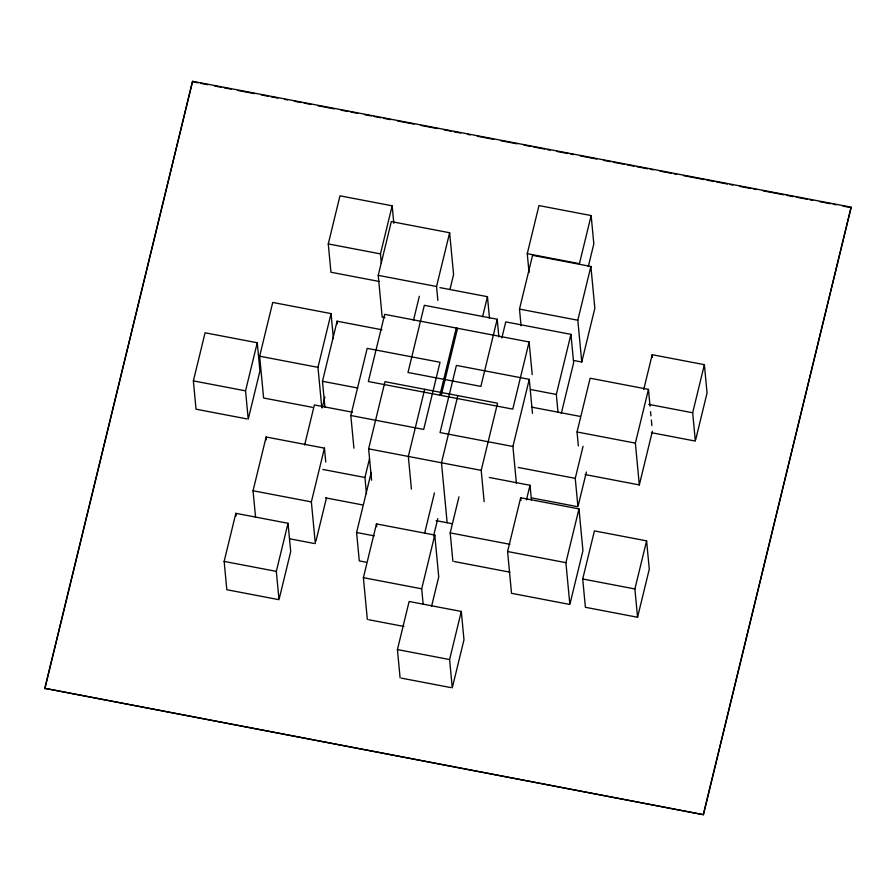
<?xml version="1.0" encoding="UTF-8"?>
<svg xmlns="http://www.w3.org/2000/svg" width="896" height="896" viewBox="0 0 896 896"><rect width="100%" height="100%" fill="white"/><g stroke="black" fill="none" stroke-linecap="round" stroke-linejoin="round"><path stroke-width="1.34" d="M44.8 688.33L192.562 81.301L851.155 207.178L703.438 814.699L44.8 688.33L703.438 814.699M44.845 688.822L192.562 81.301M246.848 418.902L196.045 409.192L193.368 380.878L205.083 332.786L257.253 342.754L259.93 371.067L248.55 417.827M248.226 419.16L245.549 390.846L257.253 342.754M312.424 407.333L263.603 398.003L259.65 356.205L272.731 302.445L331.061 313.6L333.424 338.677M288.03 523.286L276.326 571.379L279.003 599.693L226.822 589.725L224.146 561.411L235.85 513.318L288.03 523.286L290.707 551.6L279.328 598.36M255.55 517.216L253.042 490.75L266.134 436.99L324.453 448.134L325.763 462.067M379.008 281.422L330.949 272.238L328.272 243.925L339.976 195.832L392.157 205.8L393.814 223.328M321.787 407.758L317.968 367.349L331.061 313.6M304.629 445.01L314.373 404.947L352.408 412.216M324.901 406.986L322.47 381.282L337.098 321.205L381.909 329.773M322.246 407.803L324.867 397.051M315.314 543.693L311.36 501.894L324.453 448.134M381.338 263.334L380.453 253.893L392.157 205.8M384.888 317.666L382.178 317.15L378.224 275.352L391.317 221.603L449.635 232.747L453.589 274.546L449.982 289.33M315.974 541.005L326.435 497.997M350.829 415.509L367.181 348.354L440.037 362.275L423.696 429.43L350.829 415.509L353.92 448.213M371.582 480.2L368.626 448.851L384.966 381.696L497.538 403.211L481.197 470.366L484.154 501.715M366.475 493.718L364.941 477.49L369.488 458.797M366.072 562.195L359.285 560.896L356.597 532.504L371.224 472.416M413.493 320.286L419.339 296.251M367.338 619.461L363.384 577.674L376.466 523.914L434.784 535.058L438.738 576.856L431.547 606.424M437.864 300.429L436.554 286.496L449.635 232.747M424.682 389.29L408.33 456.445L411.421 489.149M439.902 395.192L456.254 328.037M441.213 395.438L457.565 328.283M457.834 395.618L441.482 462.784L447.149 522.749M424.704 532.941L434.459 492.89M400.098 677.891L397.421 649.578L409.125 601.485L461.306 611.453L463.982 639.766L452.592 686.526M482.586 316.725L487.458 296.699L439.925 287.616M433.574 535.976L437.797 518.616M423.147 604.139L421.702 588.818L434.784 535.058M497.202 319.245L480.861 386.4L407.994 372.478L424.334 305.312L497.202 319.245L498.882 336.952M452.883 561.277L450.195 532.885L458.976 496.832M501.861 337.915L505.758 321.888L570.942 334.354L573.63 362.746L561.277 413.493M529.043 272.552L527.262 253.68L538.966 205.587L591.147 215.555L593.824 243.869L588.291 266.582M521.069 325.797L519.49 309.075L532.571 255.326L590.89 266.47L594.843 308.269L581.762 362.018L573.619 360.472M452.267 687.859L449.59 659.546L461.306 611.453M529.11 341.958L512.77 409.114L368.346 381.517L384.698 314.362L529.11 341.958L532.213 374.662M512.915 446.488L529.267 379.333L456.4 365.4L440.048 432.566L512.915 446.488L516.398 483.291M578.984 508.906L565.902 562.666L569.856 604.464L511.526 593.309L507.584 551.522L520.666 497.762L578.984 508.906L582.938 550.704L570.181 603.12M591.147 215.555L579.432 263.648L527.262 253.68M526.434 499.946L530.006 485.262L489.272 477.467M557.984 412.014L556.326 394.442L570.942 334.354M581.762 362.018L577.808 320.23L590.89 266.47M578.368 445.917L577.046 431.984L590.139 378.224L648.458 389.379L650.037 406.09M531.765 497.93L577.942 506.755L575.254 478.352L583.061 446.309M578.267 505.422L586.398 472.035M582.714 578.984L594.418 530.891L646.598 540.87L649.275 569.173L637.56 617.266L585.39 607.298L582.714 578.984L634.894 588.952L637.56 617.266M643.754 389.435L652.198 354.704L704.379 364.672L707.056 392.986L695.677 439.746M585.077 474.555L639.318 484.926L635.376 443.128L648.458 389.379M639.318 484.926L652.411 431.178M634.894 588.952L646.598 540.87M651.414 432.678L695.352 441.078L692.675 412.765L704.379 364.672M703.394 814.206L851.155 207.178M192.606 81.794L198.106 82.846M200.861 83.373L207.738 84.694M214.603 86.005L221.48 87.315M224.235 87.842L231.112 89.152M237.978 90.474L254.486 93.621M261.352 94.942L268.229 96.253M270.984 96.779L277.85 98.09M284.726 99.4L287.482 99.926M294.358 101.248L301.224 102.558M303.979 103.085L310.856 104.395M317.733 105.717L334.23 108.864M341.096 110.174L347.973 111.496M350.728 112.022L357.605 113.333M364.47 114.643L371.347 115.965M374.102 116.491L380.979 117.802M383.723 118.328L390.6 119.638M397.477 120.949L413.974 124.107M420.851 125.418L437.349 128.576M444.226 129.886L451.091 131.197M453.846 131.723L460.723 133.045M467.6 134.355L470.344 134.882M477.221 136.192L493.718 139.35M500.595 140.661L517.093 143.819M523.97 145.13L530.846 146.44M533.59 146.966L544.589 149.072M547.344 149.598L550.088 150.125M556.965 151.435L567.963 153.541M570.718 154.067L573.462 154.594M580.339 155.904L596.837 159.062M603.714 160.373L610.59 161.683M613.334 162.21L624.333 164.315M627.088 164.842L633.965 166.152M636.709 166.678L647.707 168.784M650.462 169.31L653.206 169.826M660.083 171.147L671.082 173.253M673.837 173.768L676.581 174.294M683.458 175.616L704.088 179.558M706.832 180.085L713.709 181.395M716.453 181.922L727.451 184.016M730.206 184.542L732.962 185.069M739.827 186.39L750.826 188.485M753.581 189.011L756.325 189.538M763.202 190.859L783.832 194.79M786.576 195.317L793.453 196.638M796.208 197.165L807.206 199.259M809.95 199.786L812.706 200.312M819.571 201.622L830.581 203.728M833.325 204.254L836.08 204.781M842.946 206.091L849.822 207.413M328.272 243.925L380.453 253.893M378.224 275.352L436.554 286.496M519.49 309.075L577.808 320.23M648.738 404.365L692.675 412.765M530.522 389.502L556.326 394.442M531.485 407.109L580.384 416.45M259.65 356.205L317.968 367.349M322.47 381.282L357.784 388.035M577.046 431.984L635.376 443.128M193.368 380.878L245.549 390.846M518.224 467.454L575.254 478.352M368.626 448.851L481.197 470.366M322.84 469.448L364.941 477.49M325.528 497.84L362.197 504.851M436.15 520.643L452.491 523.768M253.042 490.75L311.36 501.894M450.195 532.885L509.947 544.309M507.584 551.522L565.902 562.666M356.597 532.504L374.248 535.875M454.238 561.546L509.925 572.186M289.542 538.765L313.958 543.435M363.384 577.674L421.702 588.818M224.146 561.411L276.326 571.379M368.693 619.73L403.95 626.461M397.421 649.578L449.59 659.546M401.464 678.149L450.901 687.602M652.198 354.704L652.456 357.403M650.563 411.667L650.955 415.845M651.358 420.022L651.885 425.6M529.267 379.333L532.482 413.403M530.006 485.262L531.418 500.136M520.666 497.762L520.923 500.55M487.458 296.699L489.507 318.338M376.466 523.914L376.734 526.702M337.098 321.205L337.355 323.904M266.134 436.99L266.392 439.779M235.85 513.318L236.107 516.018"/></g></svg>
